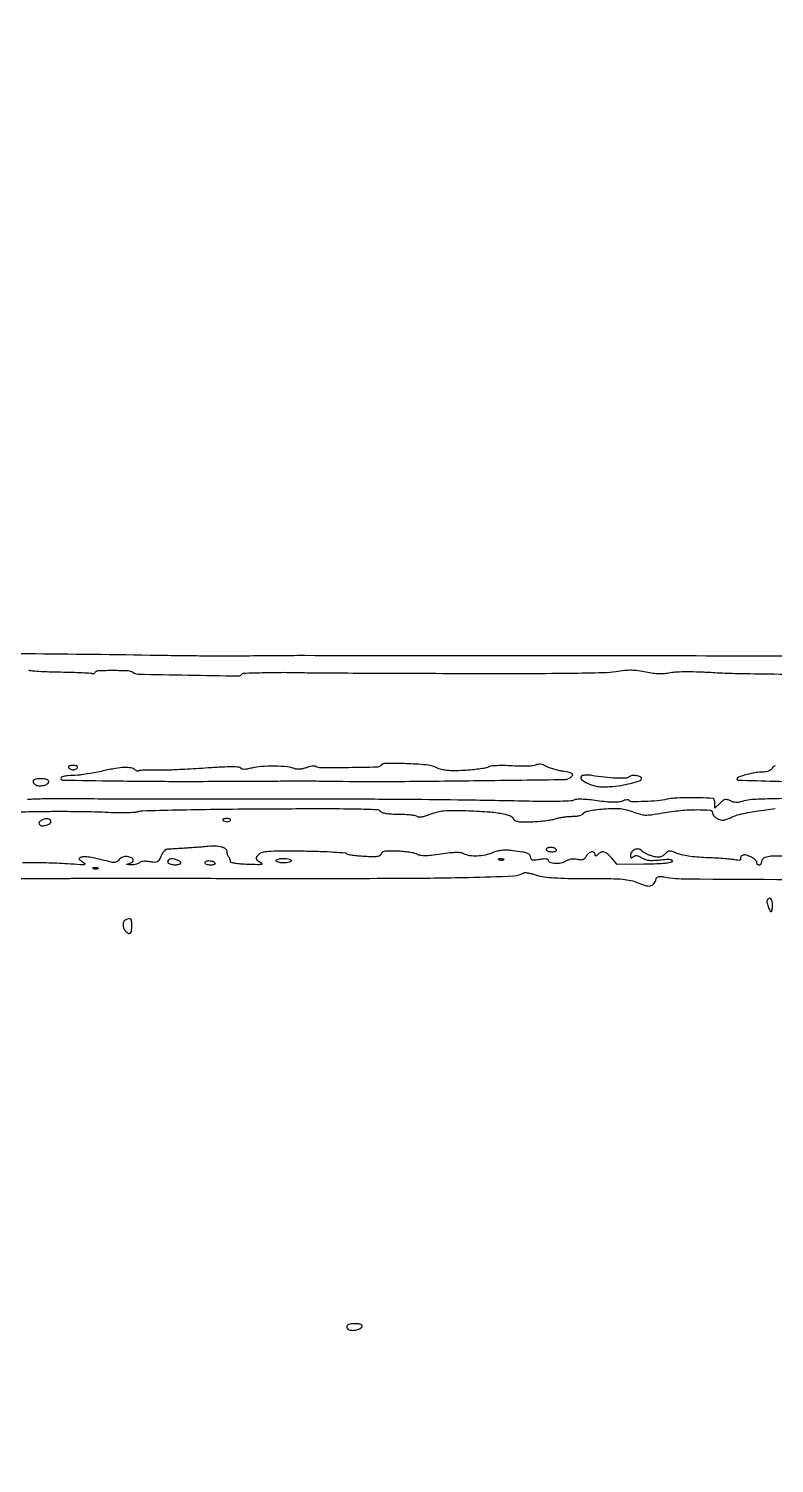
# Model space of a CAD drawing. Extents: x 0 to 5034, y 0 to 2560.
# Drawn here: x 1265 to 1601, y 0 to 647 of the extents above; entities that cross this region are included whole.
import ezdxf

# ---------------------------------------------------------------- set-up
doc = ezdxf.new("R2010")
doc.units = 0

msp = doc.modelspace()

# ---------------------------------------------------------------- linework, layer by layer
for points in [[(655.049667, 263.892017, 0.000009), (736, 263.888383, -0.000109)], [(1159.5, 263.995602, 0.000037), (1206.801221, 263.993352, 0.000061), (1246.95625, 263.99929, 0.000006), (1282.887583, 264.009388, 0.006002), (1284.5, 264.029218, -0.006176), (1286.09912, 264.04833, -0.000011), (1312.64375, 264.037067, -0.000084), (1342.46903, 264.018733, -0.000052), (1377.5, 263.987669, 0.001043), (1431.9639, 264.047339, 0.005079), (1462.822706, 264.459004, 0.004217), (1483.260508, 265.11181, 0.127541), (1488.133733, 266.587701, -0.179614), (1488.589023, 266.676372, -0.010359), (1490.010773, 266.412063, -0.014705), (1491.723303, 266.003975, -0.010202), (1493.633733, 265.446871, 0.042246), (1496.909497, 264.715361, 0.017489), (1501.429848, 264.260488, 0.012339), (1507.66443, 264.006976, 0.004278), (1516.666779, 263.940294, -0.003167), (1527.069058, 263.886349, -0.018748), (1532.505575, 263.619685, -0.035726), (1536.13748, 263.041304, -0.046816), (1539.32214, 261.975651, 0.03202), (1542.629226, 260.759263, 0.110183), (1544.896246, 260.602689, 0.17689), (1546.403741, 261.427573, 0.116568), (1547.339883, 263.191712, -0.069968), (1547.771469, 264.225491, -0.168999), (1548.396145, 264.752468, -0.112384), (1549.397626, 264.895746, -0.022819), (1551.188424, 264.666434, 0.042046), (1561.479375, 263.748693, 0.000066), (1746.774763, 262.86461, 0.000603)], [(1684.294031, 364.224391, 0.000086), (1538.144862, 364.388843, 0.000066), (1389.128322, 364.511102, 0.00403), (1362.5, 364.314795, -0.004418), (1356.104609, 364.272606, -0.001187), (1345.946875, 364.319458, -0.001202), (1334.408588, 364.427807, -0.001243), (1323, 364.590743, 0.002455), (1263.692737, 365.294078, 0.001472), (1193.253478, 365.576176, 0.000212)], [(1264.5, 358.074113, 0.140353), (1265.306543, 357.771632, 0.003738), (1269.140158, 357.493435, 0.007539), (1273.687732, 357.26638, 0.005056), (1278.892026, 357.137821, -0.003318), (1284.08159, 357.027679, -0.005066), (1288.581877, 356.856643, -0.001962), (1292.43373, 356.656001, -0.125048), (1293.072928, 356.454928, 0.132412), (1293.42388, 356.350092, 0.100563), (1293.821107, 356.419696, 0.087838), (1294.204337, 356.654205, 0.073344), (1294.512136, 357.019637, -0.252113), (1295.876406, 357.806736, -0.007522), (1302.687886, 357.904246, -0.009832), (1309.364121, 357.76808, -0.152228), (1311.5, 357.007264, 0.15684), (1313.815224, 356.205989, 0.00096), (1336.337264, 355.752715, 0.00066), (1359.20512, 355.366584, 0.264091), (1360.5704, 356.11391, -0.25197), (1361.471814, 356.634294, -0.001623), (1370.991916, 356.88807, -0.006745), (1380.789213, 356.985214, -0.008112), (1390, 356.802837, 0.007868), (1391.951698, 356.763241, 0.000042), (1410.859375, 356.678823, 0.000186), (1432.403898, 356.592475, 0.000118), (1457.5, 356.50717, 0.001092), (1487.175144, 356.478126, 0.002904), (1508.36488, 356.626749, 0.002627), (1523.784833, 356.905524, 0.034184), (1529.493837, 357.430355, -0.015292), (1533.27847, 357.922963, -0.028349), (1536.372824, 358.053526, -0.029338), (1539.39042, 357.832327, -0.017749), (1542.924411, 357.23542, 0.016224), (1546.152422, 356.680067, 0.026262), (1548.927455, 356.442457, 0.029533), (1551.45626, 356.508588, 0.030556), (1553.930574, 356.873152, -0.0408), (1556.77719, 357.23323, -0.01083), (1561.357908, 357.336823, -0.00967), (1567.130316, 357.230672, -0.005749), (1574, 356.89225, 0.01045), (1583.083686, 356.530326, 0.001681), (1600.809375, 356.254464, 0.001857), (1621.689189, 356.077292, 0.00163)], [(1601.26426, 314.775019, 0.113032), (1600.440492, 314.374115, 0.095931), (1599.814717, 313.6334, -0.108091), (1599.239997, 312.985418, -0.058877), (1598.308817, 312.461763, -0.052541), (1597.150161, 312.116413, -0.046206), (1595.89313, 312, 0.041243), (1592.484582, 311.718366, 0.022898), (1588.40267, 310.845496, 0.014117), (1584.624641, 309.73991, 0.325262), (1584, 308.881285, 0.405771), (1584.532444, 308.33322, 0.000522), (1601.029339, 307.873355, 0.004259), (1616.816426, 307.584293, 0.007275)], [(1257.569375, 294.021515, 0.00158), (1266.5, 294.15987, -0.003681), (1275.072941, 294.256642, -0.002957), (1284.296875, 294.23829, -0.002989), (1292.822402, 294.119934, -0.007624), (1299, 293.902975, 0.007527), (1303.963594, 293.727688, 0.009627), (1308.538209, 293.72314, 0.007805), (1312.350747, 293.852314, 0.077099), (1313.917308, 294.175375, -0.083356), (1315.837427, 294.546521, -0.000693), (1331.146328, 294.902135, -0.002448), (1348.746853, 295.200381, -0.001571), (1369.174772, 295.382329, -0.000894), (1397.370112, 295.494469, -0.00536), (1412.044989, 295.369274, -0.003867), (1421.56389, 295.112335, -0.214019), (1423.129909, 294.343469, 0.144816), (1424.022031, 293.745575, 0.035564), (1425.759461, 293.33563, 0.027854), (1428.191282, 293.079544, 0.012307), (1431.422445, 293, -0.012737), (1434.243439, 292.928129, -0.017301), (1436.781069, 292.710524, -0.014273), (1438.84474, 292.401409, -0.153225), (1439.585449, 292.014551, 0.189817), (1440.316523, 291.696606, 0.048226), (1441.632284, 291.777389, 0.035757), (1443.42701, 292.19606, 0.015616), (1445.740115, 292.993249, -0.029934), (1448.90673, 293.984157, -0.036323), (1451.971298, 294.512756, -0.026005), (1455.805009, 294.689979, -0.007611), (1461.704666, 294.565913, -0.007172), (1471.264455, 294.081842, -0.025166), (1477.386503, 293.373081, -0.037148), (1481.318295, 292.411566, -0.193693), (1482.995736, 291.007967, 0.13865), (1483.820556, 290.152123, 0.087638), (1485.130076, 289.668937, 0.043849), (1487.294796, 289.471383, 0.008606), (1491.205202, 289.525531, 0.012204), (1494.254284, 289.69482, 0.011168), (1497.383339, 290.015744, 0.01125), (1500.163585, 290.427519, 0.035448), (1501.993398, 290.876084, -0.027079), (1503.633497, 291.307335, -0.014512), (1505.696391, 291.66985, -0.01441), (1507.828405, 291.918529, -0.021828), (1509.693708, 292, 0.026908), (1511.435166, 292.093785, 0.039018), (1512.947884, 292.377817, 0.045553), (1514.104682, 292.806174, 0.14876), (1514.70031, 293.351169, -0.180699), (1515.475004, 293.976163, -0.027002), (1517.439134, 294.51409, -0.023782), (1520.187735, 294.973958, -0.010873), (1523.809564, 295.32446, -0.011072), (1528.350673, 295.563482, -0.031935), (1531.499385, 295.458265, -0.039764), (1534.20292, 294.975413, -0.026731), (1537.192548, 294.018836, 0.021695), (1540.384101, 292.962114, 0.059845), (1542.719927, 292.592805, 0.044871), (1545.430824, 292.73504, 0.008251), (1550.382983, 293.527118, -0.018948), (1558.49998, 294.64791, -0.025372), (1565.921975, 295.008803, -0.021042), (1571.83651, 294.747061, -0.389156), (1573, 293.478561, 0.129007), (1573.173801, 292.81616, 0.057664), (1573.707516, 292.081679, 0.051657), (1574.487229, 291.392308, 0.048346), (1575.408566, 290.859706, 0.052486), (1576.768905, 290.4049, 0.080216), (1578.008356, 290.333324, 0.066104), (1579.372443, 290.659085, 0.02536), (1581.158566, 291.45061, -0.063165), (1585.159854, 292.873626, -0.01215), (1592.730529, 294.339258, -0.013482), (1601.191553, 295.531304, -0.017491)], [(1610.247456, 300.03518, 0.005678), (1598.745386, 299.853115, 0.005789), (1590.587127, 299.536726, 0.060262), (1587.28664, 298.967733, -0.020268), (1585.200198, 298.433717, -0.052712), (1583.660205, 298.271872, -0.067487), (1582.357828, 298.44928, -0.055367), (1581.053118, 298.971572, 0.047598), (1579.759053, 299.513017, 0.13212), (1578.781906, 299.550586, 0.107231), (1577.794991, 299.088455, 0.025658), (1576.405651, 297.911364), (1574, 295.651372), (1574, 297.825686, 0.032671), (1573.945275, 298.662313, 0.048584), (1573.779687, 299.376829, 0.060802), (1573.538291, 299.88135, 0.237489), (1573.25, 300.052881, 0.011179), (1567.285814, 300.33959, 0.01028), (1561.145549, 300.371023, 0.009832), (1555.730509, 300.180853, 0.042428), (1552.543658, 299.733144, -0.03332), (1548.13714, 299.032137, -0.015113), (1542.304059, 298.676319, -0.007134), (1536.496558, 298.58087, -0.260512), (1535.372802, 299.20581, 0.240314), (1535.027045, 299.415679, 0.044903), (1534.262093, 299.403522, 0.039283), (1533.286727, 299.221838, 0.026815), (1532.214598, 298.87094, -0.06633), (1530.480685, 298.451301, -0.029795), (1528.135125, 298.344703, -0.0222), (1525.045151, 298.525825, -0.009333), (1520.911857, 299.030958, 0.009907), (1517.139262, 299.487617, 0.018474), (1514.067444, 299.683563, 0.020703), (1511.70606, 299.648983, 0.099675), (1510.411857, 299.31198, -0.101143), (1509.026996, 298.955666, -0.00482), (1504.214733, 298.76022, -0.007737), (1498.460196, 298.671141, -0.005478), (1492, 298.741899, 0.001605), (1464.618921, 299.253962, 0.001842), (1438.46722, 299.562697, 0.001631), (1409.806033, 299.701919, 0.00088), (1374.5, 299.696063, -0.000379), (1352.322651, 299.670149, -0.000389), (1330.340625, 299.678228, -0.000376), (1311.271368, 299.714421, -0.001647), (1300, 299.781419, 0.000395), (1283.488592, 299.920918, 0.003276), (1275.998179, 299.929207, 0.006196), (1270.490513, 299.830949, 0.003796), (1264, 299.585348, -0.006399)], [(1604.270465, 273.97699, 0.016888), (1599.320118, 273.954759, 0.082221), (1596.581787, 273.393011, 0.070559), (1595.977066, 273.056902, 0.063449), (1595.46465, 272.555128, 0.066819), (1595.11783, 271.970895, 0.100912), (1595, 271.393011, -0.070083), (1594.925009, 270.860624, -0.085896), (1594.70625, 270.409197, -0.100138), (1594.381338, 270.107379, -0.138107), (1594, 270, -0.096681), (1593.618326, 270.074497, -0.097359), (1593.29375, 270.286978, -0.09848), (1593.076427, 270.60414, -0.101447), (1593, 270.976947, 0.219936), (1592.422385, 272.226573, 0.052165), (1590.480048, 273.557121, 0.052267), (1588.244757, 274.480993, 0.164946), (1586.646648, 274.417901, 0.067668), (1586.06897, 274.10116, 0.098228), (1585.67873, 273.672316, 0.123226), (1585.53473, 273.202243, 0.152572), (1585.647792, 272.760868, -0.302546), (1585.635009, 272.385139, -0.203867), (1585.25596, 272.154313, -0.065101), (1584.344552, 272.140876, -0.016937), (1582.892048, 272.359133, 0.022044), (1580.997941, 272.624001, 0.004778), (1577.705789, 272.905505, 0.004974), (1573.885826, 273.1572, 0.004741), (1570, 273.337489, -0.01173), (1565.851969, 273.588089, -0.015913), (1562.124592, 274.020989, -0.017515), (1559.041846, 274.589827, -0.051698), (1557, 275.268288, 0.015659), (1554.851243, 276.158563, 0.105237), (1553.71651, 276.332119, 0.139203), (1552.759178, 275.999326, 0.034773), (1551.459714, 274.946982, -0.04598), (1550.231981, 273.997416, -0.102104), (1549.131503, 273.579505, -0.083585), (1547.816605, 273.589173, -0.023821), (1545.817952, 274.03982, -0.025864), (1544.350207, 274.528038, -0.024732), (1542.91802, 275.17155, -0.025539), (1541.713141, 275.865922, -0.076195), (1541.003233, 276.496105, 0.188129), (1539.658218, 277.241687, 0.136016), (1537.942708, 277.006717, 0.128856), (1536.52682, 275.901489, 0.164383), (1536, 274.342372, 0.040926), (1536.060101, 273.609351, 0.268455), (1536.28531, 273.335454, 0.23416), (1536.663049, 273.374093, 0.032701), (1537.31815, 273.849078, -0.091625), (1538.06776, 274.268364, -0.11739), (1538.852544, 274.341985, -0.086233), (1539.76489, 274.047506, -0.0317), (1540.924682, 273.340201, 0.065246), (1542.355478, 272.59403, 0.058201), (1543.986891, 272.204934, 0.041234), (1546.117584, 272.129396, 0.014291), (1549.187578, 272.361817, -0.008778), (1552.141605, 272.618237, -0.044998), (1553.78521, 272.583872, -0.127259), (1554.569504, 272.285076, -0.330381), (1554.74637, 271.743139, -0.268547), (1554.058726, 271.135929, -0.022194), (1551.606659, 270.754636, -0.018955), (1547.892193, 270.486824, -0.005541), (1542.165727, 270.355165), (1530.000805, 270.210331), (1527.564963, 273.105165, 0.038981), (1525.712575, 274.987317, 0.114296), (1524.115626, 275.834688, 0.160624), (1522.644768, 275.748855, 0.102502), (1521.2, 274.8, -0.018208), (1520.578624, 274.222304, -0.180052), (1520.25, 274.1, -0.354955), (1520.056215, 274.257401, -0.051663), (1520, 274.8, 0.245506), (1519.5187, 275.72114, 0.207618), (1518.429138, 275.940193, 0.12308), (1517.03512, 275.256553, 0.094915), (1515.96565, 273.935817, -0.059378), (1515.265316, 272.933819, -0.12788), (1514.487356, 272.415419, -0.10521), (1513.451282, 272.286535, -0.03259), (1511.889826, 272.524198, 0.044062), (1510.472005, 272.706873, 0.049506), (1509.099703, 272.626002, 0.051304), (1507.813473, 272.283409, 0.054356), (1506.650436, 271.690527, -0.101237), (1504.5823, 270.868674, -0.060961), (1501.936986, 270.723847, -0.06926), (1499.717037, 271.186292, -0.316781), (1499, 272.204475, 0.32663), (1498.742434, 272.556688, 0.058624), (1497.894411, 272.720537, 0.040948), (1496.625149, 272.710253, 0.019357), (1495, 272.5, -0.014281), (1492.937021, 272.211789, -0.077372), (1491.811176, 272.261571, -0.182601), (1491.228461, 272.62678, -0.163876), (1491, 273.305113, 0.1693), (1490.594511, 274.468332, 0.132339), (1489.512031, 275.268925, 0.05451), (1487.330116, 275.860459, 0.008529), (1482.906771, 276.478274, 0.020684), (1480.183441, 276.697577, 0.03457), (1477.886991, 276.628385, 0.038679), (1475.815467, 276.258801, 0.036429), (1473.782119, 275.569818, -0.047648), (1470.409187, 274.510531, -0.04301), (1466.777845, 274.061209, -0.045477), (1463.404116, 274.242723, -0.086907), (1460.834264, 275.088699, 0.092285), (1459.427001, 275.535374, 0.034734), (1457.354813, 275.647092, 0.024358), (1454.475773, 275.461754, 0.008675), (1450.38836, 274.925952, -0.008059), (1446.092922, 274.357502, -0.027317), (1443.271702, 274.185662, -0.04254), (1441.266985, 274.343989, -0.080962), (1439.738354, 274.859763, 0.068664), (1438.440899, 275.333183, 0.015173), (1436.10718, 275.763676, 0.015501), (1433.356473, 276.098348, 0.014374), (1430.52013, 276.27251, 0.007999), (1426.859255, 276.333225, 0.04508), (1424.913915, 276.158627, 0.109992), (1423.897541, 275.73045, 0.237813), (1423.51165, 275, -0.246584), (1423.108802, 274.267117, -0.109223), (1422.047733, 273.859109, -0.042692), (1419.990768, 273.72691, -0.006956), (1415.99152, 273.867194, -0.010036), (1413.082619, 274.068362, -0.014875), (1410.545363, 274.371383, -0.009944), (1408.479003, 274.722903, -0.207209), (1407.971418, 275.067949, 0.238908), (1407.394639, 275.411056, 0.002089), (1402.144283, 275.744555, 0.006628), (1396.031947, 276.025918, 0.004157), (1388.876627, 276.200756, 0.003127), (1379.337785, 276.294838, 0.014159), (1373.776191, 276.157401, 0.020521), (1370.241438, 275.823941, 0.140203), (1368.655209, 275.127555, 0.041308), (1367.383885, 273.88279, 0.219006), (1367.119506, 272.97088, 0.204934), (1367.635009, 272.136252, 0.036102), (1369.25, 271.165847, -0.180291), (1369.716396, 270.660319, -0.48498), (1369.510605, 270.296447, -0.042239), (1367.779594, 270.177622, -0.003941), (1363.5, 270.279375, -0.009768), (1360.020459, 270.457645, -0.025746), (1357.54369, 270.761836, -0.030874), (1355.887498, 271.159094, -0.329629), (1355.5, 271.683008, 0.055326), (1355.445014, 272.17841, 0.038725), (1355.279687, 272.715738, 0.039128), (1355.037301, 273.212283, 0.06335), (1354.75, 273.583333, -0.085664), (1354.461953, 273.991553, -0.036882), (1354.220313, 274.614844, -0.035105), (1354.055331, 275.332597, -0.038958), (1354, 276.041667, 0.245054), (1353.339302, 277.308776, 0.093605), (1351.469123, 278.150359, 0.057918), (1348.484103, 278.511752, 0.025421), (1344.5, 278.328132, -0.003892), (1342.517077, 278.150979, -0.001505), (1339.765625, 277.935073, -0.00149), (1336.781657, 277.718892, -0.001841), (1334, 277.535984, 0.000055), (1331.436996, 277.376645, 0.000074), (1329.113895, 277.23162, 0.000051), (1327.164714, 277.109452, 0.000781), (1326.494111, 277.066301, 0.1825), (1326.020323, 276.850819, 0.034207), (1325.384703, 276.118073, 0.032609), (1324.723668, 275.111221, 0.024766), (1324.129926, 273.931394, -0.029919), (1323.21873, 272.166261, -0.14935), (1322.403787, 271.425235, -0.131674), (1321.25788, 271.217212, -0.02128), (1318.988439, 271.501953, 0.024222), (1317.392214, 271.692699, 0.041837), (1316.055981, 271.675159, 0.052489), (1315.057717, 271.471103, 0.17957), (1314.543608, 271.070559, -0.153994), (1314.075561, 270.666927, -0.042053), (1313.138972, 270.35448, -0.038347), (1311.961026, 270.162838, -0.031829), (1310.690983, 270.136182, -0.00355), (1309.024701, 270.219149, -0.131208), (1308.666386, 270.337006, -0.660872), (1308.691412, 270.47784, -0.009544), (1309.807632, 270.713285, 0.103827), (1311.302029, 271.337559, 0.316812), (1311.663336, 272.313524, 0.223488), (1310.841301, 273.291846, 0.071983), (1308.9777, 273.84497, 0.064063), (1307.936878, 273.862512, 0.063015), (1306.91934, 273.616779, 0.065256), (1306.027212, 273.137312, 0.079151), (1305.353856, 272.46925, -0.071581), (1304.660651, 271.760469, -0.085102), (1303.833245, 271.325715, -0.081026), (1302.874986, 271.178632, -0.058083), (1301.797829, 271.314456, 0.003164), (1295.398786, 272.8475, 0.017024), (1291.886193, 273.540435, 0.030934), (1289.655466, 273.761728, 0.102203), (1288.206443, 273.517961, 0.047012), (1287.370846, 273.099457, 0.355507), (1287.238018, 272.710874, 0.159434), (1287.609605, 272.241829, 0.012068), (1289, 271.369194, -0.101834), (1289.802527, 270.637426, -0.57244), (1289.61913, 270.216962, -0.044532), (1287.80229, 270.161217, -0.002349), (1282, 270.527423, 0.011741), (1272.31079, 270.956429, 0.008898), (1261.669874, 270.98805, 0.008735)]]:
    msp.add_lwpolyline(points, format="xyb")
for points in [[(1423.253594, 314.853594, -0.193905), (1421.588483, 314.144994, -0.002055), (1408.817872, 313.951157, -0.002631), (1396.246988, 313.878176, -0.139422), (1393.952613, 314.529287, 0.1464), (1393.371942, 314.685525, 0.028683), (1392.28219, 314.592405, 0.028218), (1390.980381, 314.329852, 0.022889), (1389.620152, 313.907287, -0.032033), (1388.138165, 313.476428, -0.035884), (1386.66842, 313.25858, -0.039355), (1385.358748, 313.262844, -0.082919), (1384.375982, 313.511051, 0.082719), (1381.201005, 314.314265, 0.017025), (1375.412629, 314.596237, 0.018695), (1369.442691, 314.460352, 0.047266), (1365.155662, 313.792225, -0.015817), (1363.144451, 313.347891, -0.043413), (1361.698905, 313.204265, -0.067279), (1360.707452, 313.325921, -0.190617), (1360.155662, 313.730919, 0.243139), (1359.365935, 314.196668, 0.012128), (1356.26519, 314.294623, 0.013857), (1351.881755, 314.205253, 0.00467), (1345.5, 313.838295, -0.001105), (1339.955689, 313.479812, -0.001439), (1334.878125, 313.177452, -0.001068), (1330.621172, 312.945377, -0.013223), (1329, 312.903409, 0.001193), (1321.412748, 312.889579, 0.006593), (1317.329931, 312.818553, 0.005833), (1314.695536, 312.707191, 0.184937), (1314.114722, 312.448056, -0.220354), (1313.861956, 312.355324, -0.065075), (1313.44845, 312.444377, -0.051828), (1312.954896, 312.680149, -0.035893), (1312.45138, 313.040351, 0.135755), (1310.622181, 313.863514, 0.048012), (1307.728302, 314.0288, 0.03311), (1303.667095, 313.600417, 0.012125), (1298, 312.477945, -0.007298), (1294.835222, 311.81929, -0.0065), (1291.528125, 311.225707, -0.006535), (1288.540387, 310.769485, -0.019966), (1286.5, 310.567789, 0.003169), (1282.043841, 310.277987, 0.03183), (1280.197329, 310.027335, 0.099912), (1279.317052, 309.657524, 0.248406), (1279, 309.05873, 0.409628), (1279.694727, 308.353021, 0.000413), (1303.8918, 307.993508, 0.00321), (1331.189111, 307.78577, 0.001945), (1363.5, 307.873033, -0.000554), (1373.275063, 307.926619, -0.000599), (1382.8, 307.956859, -0.000564), (1390.969517, 307.96379, -0.002897), (1395.5, 307.936277, 0.000059), (1398.74614, 307.898141, 0.000066), (1401.884375, 307.862057, 0.000061), (1404.56328, 307.831931, 0.000339), (1406, 307.816924, 0.004083), (1431.941739, 307.775353, 0.001627), (1467.507143, 308.124535, 0.000172), (1506.239132, 308.644183, 0.117732), (1508.25, 309.153667, 0.071446), (1509.7009, 310.200862, 0.39853), (1509.739742, 311.073294, 0.160762), (1508.518504, 311.802049, 0.020754), (1505.482766, 312.347308, -0.020854), (1503.533373, 312.697846, -0.015405), (1501.409732, 313.241068, -0.015627), (1499.431867, 313.880062, -0.03339), (1497.960468, 314.520443, 0.029934), (1496.502443, 315.167013, 0.05798), (1495.266074, 315.471826, 0.072777), (1494.196427, 315.451063, 0.08659), (1493.244985, 315.117225, -0.105971), (1492.108771, 314.766934, -0.012777), (1489.478972, 314.602772, -0.014537), (1486.269808, 314.578004, -0.010836), (1482.732351, 314.730298, 0.010513), (1478.925839, 314.896636, 0.017171), (1475.695614, 314.858862, 0.018705), (1473.149526, 314.645928, 0.083191), (1471.715067, 314.222796, -0.067453), (1470.361631, 313.777076, -0.010813), (1467.608923, 313.327732, -0.011791), (1464.322426, 312.942768, -0.0101), (1460.847223, 312.689238, -0.010108), (1456.331697, 312.542837, -0.028488), (1453.177665, 312.684126, -0.038823), (1450.675009, 313.137812, -0.041026), (1448.320229, 313.967992, 0.081733), (1443.69837, 315.186861, 0.014859), (1434.823962, 315.764779, 0.010026), (1425.770004, 315.902989, 0.197668)], [(1282.5, 314, 0.085235), (1282.838188, 313.617226, 0.053414), (1283.342439, 313.29375, 0.051777), (1283.925537, 313.074147, 0.064269), (1284.5, 313, 0.064269), (1285.074463, 313.074147, 0.051777), (1285.657561, 313.29375, 0.053414), (1286.161812, 313.617226, 0.085235), (1286.5, 314, 0.259199), (1286.517887, 314.385721, 0.162984), (1286.190983, 314.713525, 0.081563), (1285.488004, 314.931662, 0.034543), (1284.5, 315, 0.034543), (1283.511996, 314.931662, 0.081563), (1282.809017, 314.713525, 0.162984), (1282.482113, 314.385721, 0.259199)], [(1266.531009, 308.050173, 0.180774), (1266.444844, 307.615952, 0.100955), (1266.638712, 307.105581, 0.077298), (1267.085077, 306.595148, 0.053842), (1267.721992, 306.16834, 0.12626), (1269.523813, 305.743379, 0.071577), (1271.749625, 306.108253, 0.096741), (1273.337552, 306.972188, 0.374467), (1273.505228, 307.991541, 0.21153), (1272.405467, 308.744425, 0.043775), (1270.015056, 308.974371, 0.043716), (1267.624574, 308.785204, 0.215987)], [(1514.243769, 310.372751, 0.217742), (1513.583014, 309.639782, 0.266392), (1513.777555, 308.752555, 0.088273), (1515.174187, 307.672728, 0.021577), (1517.817221, 306.431903, 0.039681), (1519.910963, 305.746277, 0.037331), (1522.129986, 305.382452, 0.030961), (1524.726598, 305.314976, 0.015579), (1527.99884, 305.5348, 0.017672), (1532.794267, 306.179175, 0.024406), (1537.03413, 307.117118, 0.019886), (1540.356121, 308.167647, 0.316128), (1541, 309.084257, 0.31067), (1540.447337, 309.88788, 0.059765), (1538.638575, 310.343078, 0.056684), (1536.606723, 310.371341, 0.149444), (1535.278035, 309.815786, -0.167071), (1533.67017, 309.207569, -0.016564), (1529.484347, 309.218323, -0.019176), (1524.309151, 309.602198, -0.013306), (1518.5, 310.414901, 0.021885), (1517.259302, 310.566827, 0.022), (1516.012232, 310.609356, 0.02246), (1514.925283, 310.549714, 0.077315)], [(1270.008359, 290.026328, 0.055064), (1269.424389, 289.56006, 0.132537), (1269.150082, 289.084783, 0.167618), (1269.184392, 288.610626, 0.102672), (1269.508359, 288.14612, 0.208674), (1270.808288, 287.677909, 0.072137), (1272.803358, 288.102627, 0.088198), (1274.350878, 289.00876, 0.370339), (1274.505228, 289.991541, 0.137368), (1273.752168, 290.684967, 0.116379), (1272.697858, 290.942361, 0.090254), (1271.412859, 290.718759, 0.052917)], [(1352, 290.606989, 0.291414), (1352.381399, 290.008169, 0.069655), (1353.563391, 289.645818, 0.0667), (1354.844913, 289.613548, 0.231296), (1355.526992, 290.043674, 0.214542), (1355.57458, 290.405148, 0.177225), (1355.339579, 290.719079, 0.099152), (1354.806756, 290.931736, 0.045552), (1354.059017, 291, 0.017964), (1353.269748, 290.971635, 0.029198), (1352.604836, 290.884553, 0.029196), (1352.112513, 290.760424, 0.327354)], [(1331.418213, 272.393011, -0.077787), (1332.694107, 271.659653, -0.319935), (1332.922351, 270.849396, -0.250947), (1332.203547, 270.200474, -0.060727), (1330.559017, 270, -0.056552), (1328.915461, 270.186489, -0.11631), (1327.760441, 270.755218, -0.2139), (1327.372001, 271.538799, -0.209008), (1327.693853, 272.36052, -0.093593), (1328.346649, 272.805931, -0.101191), (1329.099004, 272.966619, -0.070076), (1330.067273, 272.838848, -0.023825)], [(1348.5, 271, -0.253782), (1348.521766, 270.615199, -0.1651), (1348.205217, 270.287316, -0.083483), (1347.520664, 270.068671, -0.035659), (1346.559017, 270, -0.037227), (1345.579009, 270.073066, -0.055981), (1344.751711, 270.29375, -0.073461), (1344.186221, 270.616918, -0.230178), (1344, 271, -0.186414), (1344.147465, 271.381787, -0.089706), (1344.570164, 271.70625, -0.069539), (1345.198222, 271.926216, -0.049547), (1345.940983, 272, -0.046881), (1346.729296, 271.925923, -0.046318), (1347.49335, 271.70625, -0.050262), (1348.123976, 271.383556, -0.111412)], [(1383, 272, -0.277684), (1382.767902, 271.614308, -0.052312), (1381.971875, 271.29375, -0.042582), (1380.841111, 271.072542, -0.027026), (1379.5, 271, -0.027026), (1378.158889, 271.072542, -0.042582), (1377.028125, 271.29375, -0.052312), (1376.232098, 271.614308, -0.277684), (1376, 272, -0.277684), (1376.232098, 272.385692, -0.052312), (1377.028125, 272.70625, -0.042582), (1378.158889, 272.927458, -0.027026), (1379.5, 273, -0.027026), (1380.841111, 272.927458, -0.042582), (1381.971875, 272.70625, -0.052312), (1382.767902, 272.385692, -0.277684)], [(1478.729167, 272.395833, -0.126455), (1478.402231, 272.202593, -0.060344), (1477.916927, 272.123424, -0.05415), (1477.359369, 272.160852, -0.051402), (1476.8125, 272.316886, -0.054073), (1476.395823, 272.538436, -0.470617), (1476.37858, 272.720685, -0.168741), (1476.670344, 272.862007, -0.018894), (1477.416667, 272.921053, -0.028489), (1478.112848, 272.910055, -0.077125), (1478.592839, 272.799335, -0.208169), (1478.77538, 272.614691, -0.296942)], [(1498, 277, 0.230178), (1498.186221, 276.616918, 0.073461), (1498.751711, 276.29375, 0.055981), (1499.579009, 276.073066, 0.037227), (1500.559017, 276, 0.035659), (1501.520664, 276.068671, 0.083483), (1502.205217, 276.287316, 0.1651), (1502.521766, 276.615199, 0.253782), (1502.5, 277, 0.111412), (1502.123976, 277.383556, 0.050262), (1501.49335, 277.70625, 0.046318), (1500.729296, 277.925923, 0.046881), (1499.940983, 278, 0.049547), (1499.198222, 277.926216, 0.069539), (1498.570164, 277.70625, 0.089706), (1498.147465, 277.381787, 0.186414)], [(1295.729167, 268.395833, -0.126455), (1295.402231, 268.202593, -0.060344), (1294.916927, 268.123424, -0.05415), (1294.359369, 268.160852, -0.051402), (1293.8125, 268.316886, -0.054073), (1293.395823, 268.538436, -0.470617), (1293.37858, 268.720685, -0.168741), (1293.670344, 268.862007, -0.018894), (1294.416667, 268.921053, -0.028489), (1295.112848, 268.910055, -0.077125), (1295.592839, 268.799335, -0.208169), (1295.77538, 268.614691, -0.296942)], [(1597.67643, 254.25, 0.190438), (1597.524136, 253.28028, 0.027064), (1598.081656, 251.302086, 0.024687), (1598.834432, 249.407406, 0.293857), (1599.467776, 249, 0.334608), (1599.676061, 249.156962, 0.025912), (1599.843659, 249.88125, 0.027217), (1599.961609, 250.84998, 0.016687), (1600, 252, 0.05207), (1599.816085, 253.761242, 0.149445), (1599.227863, 254.82583, 0.310857), (1598.453591, 254.955982, 0.151752)], [(1308.25, 245.337719, 0.185553), (1307.372979, 244.519934, 0.111375), (1307.041947, 243.116046, 0.096059), (1307.334945, 241.522188, 0.103383), (1308.2, 240.2, 0.058051), (1309.508378, 239.164652, 0.320638), (1310.354401, 239.221512, 0.196168), (1310.87443, 240.183204, 0.02708), (1311, 242.5, 0.018629), (1310.917004, 244.726793, 0.175569), (1310.53134, 245.585542, 0.260444), (1309.777843, 245.811649, 0.041395)], [(1408, 61.5, 0.235277), (1408.454694, 60.587196, 0.121378), (1409.656449, 60.072114, 0.081117), (1411.425194, 60.069519, 0.051544), (1413.418213, 60.606989, 0.082455), (1414.776173, 61.404368, 0.408433), (1414.856052, 62.202088, 0.188217), (1413.769778, 62.828391, 0.037749), (1411.5, 63, 0.025511), (1409.895967, 62.918107, 0.075863), (1408.833333, 62.642857, 0.129352), (1408.226074, 62.169448, 0.164293)]]:
    msp.add_lwpolyline(points, format="xyb", close=True)

doc.saveas('drawing.dxf')
